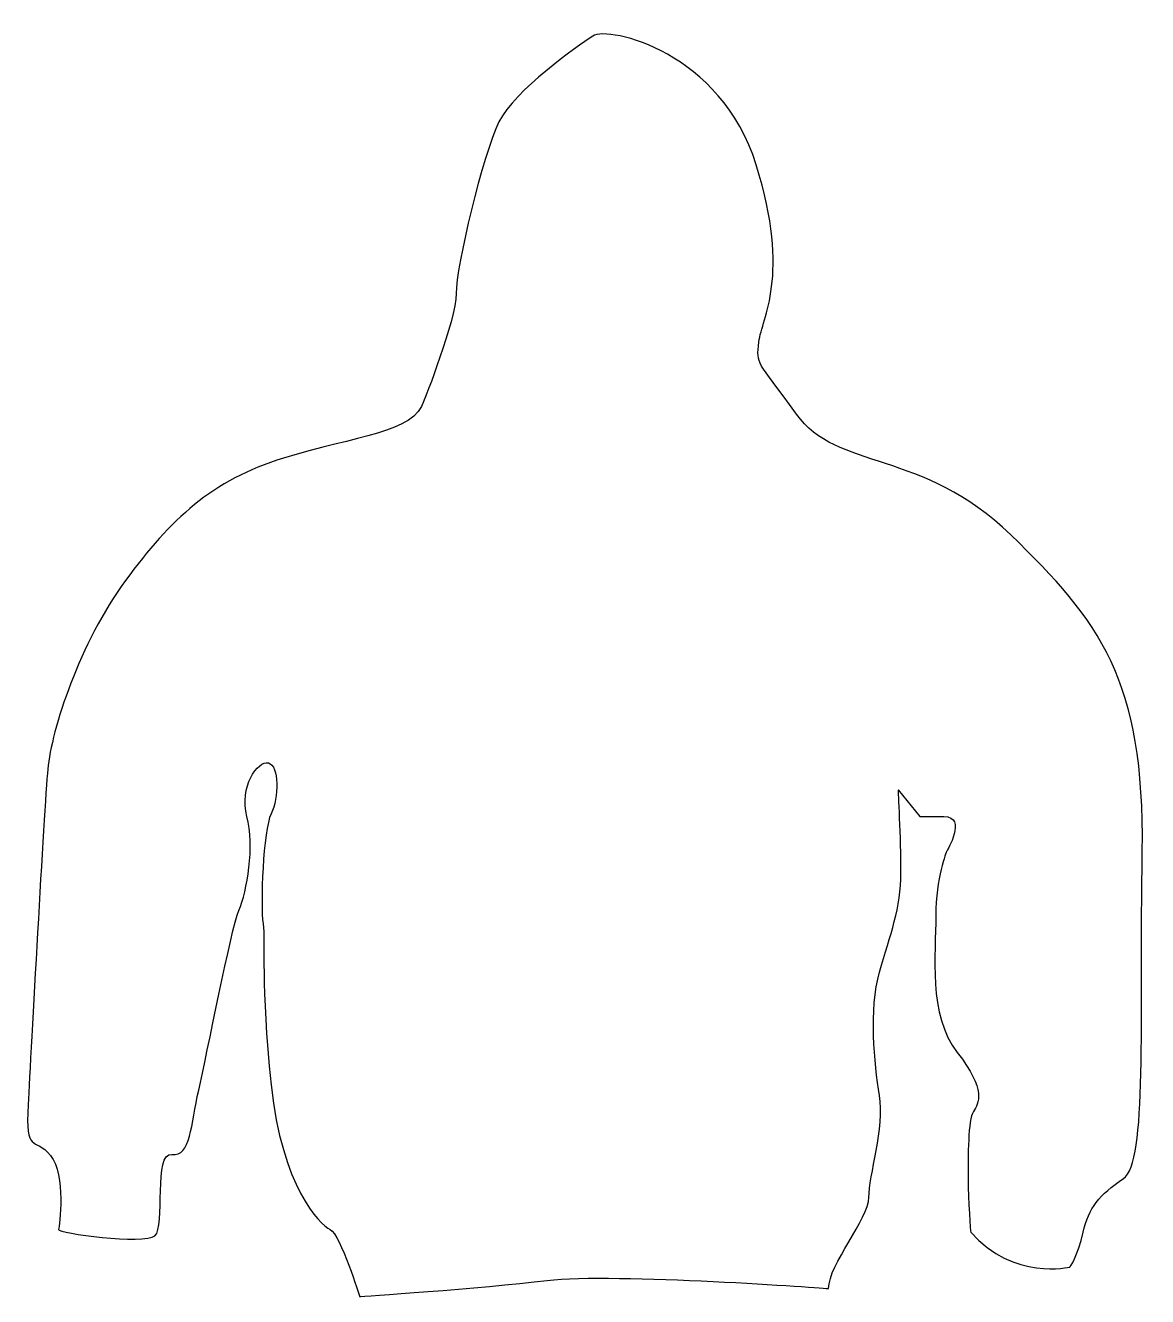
# Model space of a CAD drawing. Header units: centimetres. Extents: x -8.1 to 8.1, y -9.1 to 9.2.
import ezdxf

# ---------------------------------------------------------------- set-up
doc = ezdxf.new("R2010")
doc.units = ezdxf.units.CM
doc.header["$MEASUREMENT"] = 0
doc.layers.add('Camada 1', color=7, linetype='Continuous')

msp = doc.modelspace()

# ---------------------------------------------------------------- linework, layer by layer
at = {"layer": 'Camada 1'}
msp.add_open_spline([(-2.31946, 3.80508), (-2.31946, 3.80508), (-1.85631, 4.96269), (-1.85631, 5.34863), (-1.85631, 5.34863), (-1.85631, 5.73474), (-1.47039, 7.35552), (-1.2389, 7.81867), (-1.2389, 7.81867), (-1.00734, 8.28182), (-0.11971, 8.89925), (0.11185, 9.05351), (0.11185, 9.05351), (0.34344, 9.20795), (1.96422, 8.82203), (2.46601, 7.20106), (2.46601, 7.20106), (2.96777, 5.5803), (2.54322, 5.00129), (2.50461, 4.65397), (2.50461, 4.65397), (2.46601, 4.30665), (2.46601, 4.42246), (3.04481, 3.61217), (3.04481, 3.61217), (3.6238, 2.8017), (4.85885, 3.11041), (6.13226, 1.87537), (6.13226, 1.87537), (7.40573, 0.64053), (8.06176, -0.20857), (8.02334, -2.67843), (8.02334, -2.67843), (7.98471, -5.14829), (8.10057, -7.15518), (7.75304, -7.38666), (7.75304, -7.38666), (7.40572, -7.61833), (7.25147, -7.81121), (7.17424, -8.15853), (7.17424, -8.15853), (7.09701, -8.50585), (6.98136, -8.66031), (6.98136, -8.66031), (6.98136, -8.66031), (6.98136, -8.66031), (6.17089, -8.85319), (5.55346, -8.15853), (5.55346, -8.15853), (5.55346, -8.15853), (5.51486, -7.69538), (5.51486, -7.38666), (5.51486, -7.38666), (5.51486, -7.07794), (5.51486, -6.53756), (5.59207, -6.42191), (5.59207, -6.42191), (5.66912, -6.30608), (5.78495, -6.11319), (5.3604, -5.57281), (5.3604, -5.57281), (4.93603, -5.03261), (5.05168, -4.14491), (5.05168, -3.60471), (5.05168, -3.60471), (5.05168, -3.06432), (5.20596, -2.6784), (5.20596, -2.6784), (5.20596, -2.6784), (5.20596, -2.6784), (5.51486, -2.17662), (5.16736, -2.17662), (5.16736, -2.17662), (4.8202, -2.17662), (4.8202, -2.17662), (4.8202, -2.17662), (4.8202, -2.17662), (4.8202, -2.17662), (4.5113, -1.79088), (4.5113, -1.79088), (4.5113, -1.79088), (4.5113, -1.79088), (4.54993, -2.48552), (4.54993, -2.98711), (4.54993, -2.98711), (4.54993, -3.48887), (4.39547, -3.87481), (4.24121, -4.4152), (4.24121, -4.4152), (4.08696, -4.9554), (4.16416, -5.72727), (4.24121, -6.19042), (4.24121, -6.19042), (4.31844, -6.65357), (4.08696, -7.34805), (4.08696, -7.65677), (4.08696, -7.65677), (4.08696, -7.96564), (3.50795, -8.62168), (3.50795, -8.96902), (3.50795, -8.96902), (3.50795, -8.96902), (0.42066, -8.73751), (-0.54425, -8.85319), (-0.54425, -8.85319), (-1.509, -8.96902), (-3.24562, -9.08486), (-3.24562, -9.08486), (-3.24562, -9.08486), (-3.24562, -9.08486), (-3.51581, -8.19716), (-3.67017, -8.12011), (-3.67017, -8.12011), (-3.82453, -8.04288), (-4.36481, -7.50249), (-4.51917, -6.03599), (-4.51917, -6.03599), (-4.67353, -4.56946), (-4.59632, -3.99065), (-4.635, -3.72036), (-4.635, -3.72036), (-4.67352, -3.45027), (-4.635, -2.36969), (-4.51917, -2.1382), (-4.51917, -2.1382), (-4.40341, -1.90653), (-4.40341, -1.44354), (-4.55777, -1.40493), (-4.55777, -1.40493), (-4.71221, -1.36633), (-4.98232, -1.75225), (-4.86649, -2.17661), (-4.86649, -2.17661), (-4.75073, -2.60135), (-4.86649, -3.25738), (-4.98232, -3.52749), (-4.98232, -3.52749), (-5.09808, -3.79758), (-5.44537, -5.61143), (-5.56112, -6.11318), (-5.56112, -6.11318), (-5.67695, -6.61478), (-5.67695, -7.07793), (-5.94715, -7.03933), (-5.94715, -7.03933), (-6.21724, -7.00089), (-6.03719, -8.08147), (-6.19152, -8.20993), (-6.19152, -8.20993), (-6.34588, -8.33857), (-7.59373, -8.17151), (-7.5809, -8.12008), (-7.5809, -8.12008), (-7.56791, -8.06849), (-7.46499, -7.33522), (-7.69655, -7.05233), (-7.69655, -7.05233), (-7.92822, -6.76923), (-8.05678, -7.05233), (-8.01815, -6.31906), (-8.01815, -6.31906), (-7.97963, -5.58579), (-7.78659, -2.06096), (-7.73515, -1.49499), (-7.73515, -1.49499), (-7.68374, -0.92897), (-7.27208, 0.33167), (-6.61604, 1.21937), (-6.61604, 1.21937), (-5.95993, 2.10689), (-5.38102, 2.66008), (-4.33904, 2.9816), (-4.33904, 2.9816), (-3.29712, 3.30332), (-2.44812, 3.34193), (-2.31946, 3.80508)], degree=3, knots=[0, 0, 0, 0, 0.02222222, 0.02222222, 0.02222222, 0.02222222, 0.04444444, 0.04444444, 0.04444444, 0.04444444, 0.06666667, 0.06666667, 0.06666667, 0.06666667, 0.08888889, 0.08888889, 0.08888889, 0.08888889, 0.11111111, 0.11111111, 0.11111111, 0.11111111, 0.13333333, 0.13333333, 0.13333333, 0.13333333, 0.15555556, 0.15555556, 0.15555556, 0.15555556, 0.17777778, 0.17777778, 0.17777778, 0.17777778, 0.2, 0.2, 0.2, 0.2, 0.22222222, 0.22222222, 0.22222222, 0.22222222, 0.24444444, 0.24444444, 0.24444444, 0.24444444, 0.26666667, 0.26666667, 0.26666667, 0.26666667, 0.28888889, 0.28888889, 0.28888889, 0.28888889, 0.31111111, 0.31111111, 0.31111111, 0.31111111, 0.33333333, 0.33333333, 0.33333333, 0.33333333, 0.35555556, 0.35555556, 0.35555556, 0.35555556, 0.37777778, 0.37777778, 0.37777778, 0.37777778, 0.4, 0.4, 0.4, 0.4, 0.42222222, 0.42222222, 0.42222222, 0.42222222, 0.44444444, 0.44444444, 0.44444444, 0.44444444, 0.46666667, 0.46666667, 0.46666667, 0.46666667, 0.48888889, 0.48888889, 0.48888889, 0.48888889, 0.51111111, 0.51111111, 0.51111111, 0.51111111, 0.53333333, 0.53333333, 0.53333333, 0.53333333, 0.55555556, 0.55555556, 0.55555556, 0.55555556, 0.57777778, 0.57777778, 0.57777778, 0.57777778, 0.6, 0.6, 0.6, 0.6, 0.62222222, 0.62222222, 0.62222222, 0.62222222, 0.64444444, 0.64444444, 0.64444444, 0.64444444, 0.66666667, 0.66666667, 0.66666667, 0.66666667, 0.68888889, 0.68888889, 0.68888889, 0.68888889, 0.71111111, 0.71111111, 0.71111111, 0.71111111, 0.73333333, 0.73333333, 0.73333333, 0.73333333, 0.75555556, 0.75555556, 0.75555556, 0.75555556, 0.77777778, 0.77777778, 0.77777778, 0.77777778, 0.8, 0.8, 0.8, 0.8, 0.82222222, 0.82222222, 0.82222222, 0.82222222, 0.84444444, 0.84444444, 0.84444444, 0.84444444, 0.86666667, 0.86666667, 0.86666667, 0.86666667, 0.88888889, 0.88888889, 0.88888889, 0.88888889, 0.91111111, 0.91111111, 0.91111111, 0.91111111, 0.93333333, 0.93333333, 0.93333333, 0.93333333, 0.95555556, 0.95555556, 0.95555556, 0.95555556, 1, 1, 1, 1], dxfattribs=at)

doc.saveas('drawing.dxf')
